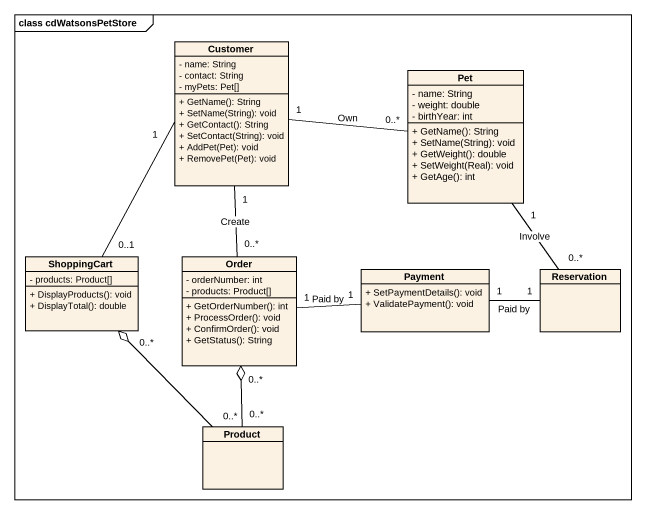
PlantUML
@startuml
mainframe class cdWatsonsPetStore
hide circle
hide empty members
skinparam classAttributeIconSize 0
class Customer {
  - name: String
  - contact: String
  - myPets: Pet[]
  + GetName(): String
  + SetName(String): void
  + GetContact(): String
  + SetContact(String): void
  + AddPet(Pet): void
  + RemovePet(Pet): void
}
class Pet {
  - name: String
  - weight: double
  - birthYear: int
  + GetName(): String
  + SetName(String): void
  + GetWeight(): double
  + SetWeight(Real): void
  + GetAge(): int
}
class ShoppingCart {
  - products: Product[]
  + DisplayProducts(): void
  + DisplayTotal(): double
}
class Order {
  - orderNumber: int
  - products: Product[]
  + GetOrderNumber(): int
  + ProcessOrder(): void
  + ConfirmOrder(): void
  + GetStatus(): String
}
class Payment {
  + SetPaymentDetails(): void
  + ValidatePayment(): void
}
class Reservation
class Product
Customer "1" -right- "0..*" Pet : Own
Customer "1" -- "0..1" ShoppingCart
Customer "1" -- "0..*" Order : Create
Pet "1" -- "0..*" Reservation : Involve
Order "1" -right- "1" Payment : Paid by
Reservation "1" -left- "1" Payment : Paid by
Product "0..*" -up-o "0..*" ShoppingCart
Product "0..*" -up-o "0..*" Order
@enduml
